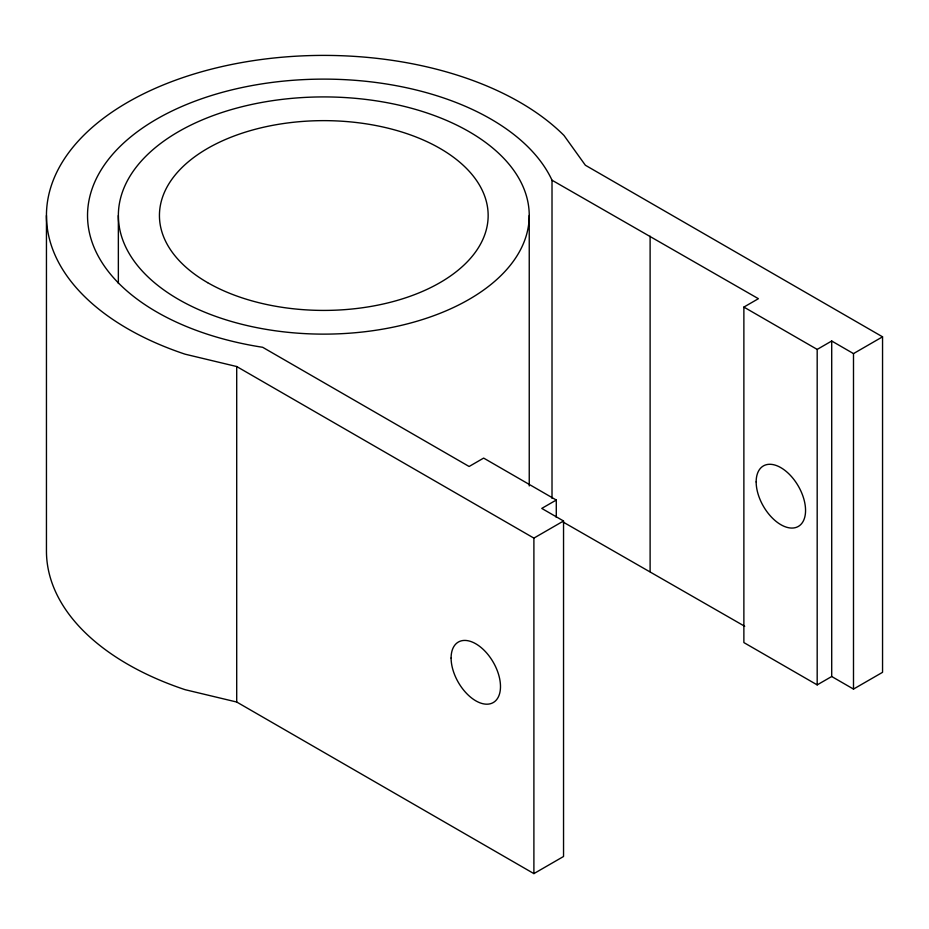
<?xml version="1.0" encoding="UTF-8"?>
<svg xmlns="http://www.w3.org/2000/svg" width="929" height="929" viewBox="0 0 929 929"><rect width="100%" height="100%" fill="white"/><g stroke="black" fill="none" stroke-linecap="round" stroke-linejoin="round"><path stroke-width="1.39" d="M46.45 215.516L46.45 551.013A277.353 160.125 0 0 0 185.126 689.69L236.709 702.022L533.896 873.608L563.543 856.492L563.543 520.995L533.896 538.112L236.709 366.537L185.126 354.193A277.353 160.125 0 0 1 127.679 102.295A277.353 160.125 0 0 1 563.996 135.46L585.363 165.234L882.55 336.821L882.55 672.317L853.496 689.086L831.71 676.509L817.183 684.894L743.874 642.578L743.874 307.081L758.401 298.697L552.012 180.214A236.256 136.4 0 0 0 156.734 119.075A236.256 136.4 0 0 0 262.652 347.283L469.122 466.486L483.649 458.09L556.285 500.034L556.285 517.383M556.285 500.034L541.758 508.418L563.543 520.995M743.874 307.081L817.183 349.409L831.71 341.013L853.496 353.601L882.55 336.821M563.334 522.168L744.71 626.285M853.496 353.601L853.496 689.086M831.71 341.013L831.71 676.509M817.183 349.409L817.183 684.894M650.114 236.175L650.114 571.672M552.012 180.214L552.012 498.35M533.896 538.112L533.896 873.608M529.24 215.516A205.448 118.61 0 0 1 221.079 318.241A205.448 118.61 0 0 1 221.079 112.804A205.448 118.61 0 0 1 529.24 215.516L529.24 485.937M236.709 366.537L236.709 702.022M118.355 215.516L118.355 283.484M207.585 282.625A164.352 94.886 0 0 0 482.557 240.077A164.352 94.886 0 0 0 281.266 123.871A164.352 94.886 0 0 0 207.585 282.625M756.16 481.919A34.93 20.159 60 0 0 793.203 528.009A34.93 20.159 60 0 0 793.203 478.609A34.93 20.159 60 0 0 756.16 481.919M451.099 658.057A34.93 20.159 60 0 0 488.143 704.136A34.93 20.159 60 0 0 488.143 654.748A34.93 20.159 60 0 0 451.099 658.057"/></g></svg>
